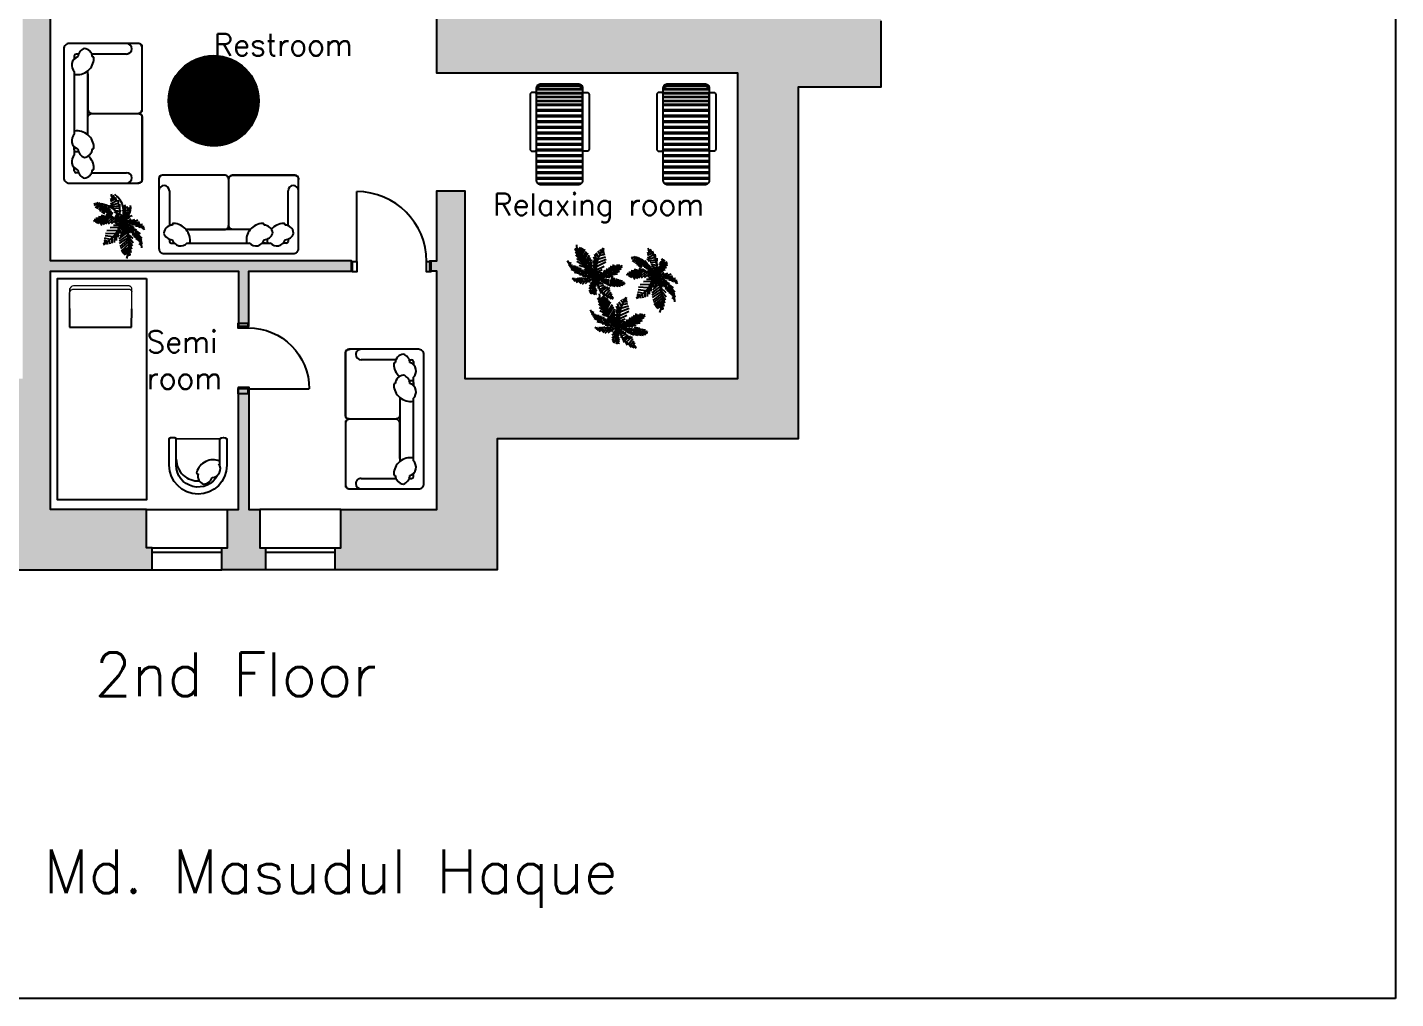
# Model space of a CAD drawing. Header units: inches. Extents: x 50528 to 135443, y 2123 to 51482.
# Drawn here: x 119759 to 135443, y 2123 to 13254 of the extents above; entities that cross this region are included whole.
import ezdxf

# ---------------------------------------------------------------- set-up
doc = ezdxf.new("R2010")
doc.units = ezdxf.units.IN
doc.header["$MEASUREMENT"] = 0
for name, color, linetype in [('furniture', 36, 'Continuous'), ('hatches', 8, 'Continuous'), ('Name', 70, 'Continuous'), ('wall', 140, 'Continuous')]:
    doc.layers.add(name, color=color, linetype=linetype)
doc.layers.add('Text', color=7, linetype='Continuous', lineweight=13)
doc.styles.get("Standard").update_dxf_attribs({"font": 'simplex8.shx', "height": 250})

# ---------------------------------------------------------------- blocks, each defined once
blk = doc.blocks.new('door2')
at = {"color": 0}
for points in [[(0, -50), (-120, -50), (-120, 0), (0, 0), (0, -50)], [(0, -50), (700, -50)], [(0, -800), (-120, -800), (-120, -750), (0, -750), (0, -800)]]:
    blk.add_lwpolyline(points, dxfattribs=at)
blk.add_arc((0, -50), 700, 270, 0, dxfattribs=at)
blk = doc.blocks.new('door4')
at = {"color": 0}
for points in [[(-900, 0), (-900, 120), (-850, 120), (-850, 0), (-900, 0)], [(-50, 0), (-50, 120), (0, 120), (0, 0), (-50, 0)], [(-50, 0), (-50, -800)]]:
    blk.add_lwpolyline(points, dxfattribs=at)
blk.add_arc((-50, 0), 800, 180, 270, dxfattribs=at)
blk = doc.blocks.new('sofa3')
at = {"layer": 'furniture', "color": 11, "true_color": 0xf27172}
for p, q in [((-730, 660), (-730, 623)), ((-682, 680), (-710, 680)), ((-130, 680), (-530, 680)), ((-730, 479), (-730, -239)), ((-730, -420), (-730, -383)), ((-730, -383), (-730, -479)), ((-730, -660), (-730, -623)), ((-682, -680), (-710, -680)), ((-530, -680), (-130, -680))]:
    blk.add_line(p, q, dxfattribs=at)
at = {"layer": 'furniture', "color": 11, "ltscale": 0.03, "true_color": 0xf27172}
blk.add_lwpolyline([(10, 0, 0.414214), (50, 40), (50, 760, 0.414214), (10, 800), (-790, 800, 0.414214), (-850, 740), (-850, -740, 0.414214), (-790, -800), (10, -800, 0.414214), (50, -760), (50, -40, 0.414214), (10, 0)], format="xyb", dxfattribs=at)
at = {"layer": 'furniture', "color": 11, "true_color": 0xf27172}
for points in [[(-575, 453), (-575, 50, 0.414214), (-525, 0), (0, 0, 0.414214), (50, 50), (50, 750, 0.414214), (0, 800)], [(-575, -247), (-575, -50, -0.414214), (-525, 0), (0, 0, -0.414214), (50, -50), (50, -750, -0.414214), (0, -800)]]:
    blk.add_lwpolyline(points, format="xyb", dxfattribs=at)
blk.add_lwpolyline([(-575, -247), (-575, 487)], dxfattribs=at)
for centre, radius, start, end in [((-130, 740), 60, 0, 90), ((-661, 551), 100, 107.0949, 228.2428), ((-710, 660), 20, 90, 180), ((-698, 636), 194, 261.117, 358.3884), ((-578, 638), 113, 109.1026, 175.4561), ((-626, 642), 103, 0.743, 83.5721), ((-516, 634), 12, 344.7265, 127.845), ((-130, 740), 60, 270, 0), ((-661, -311), 100, 131.7572, 252.9051), ((-698, -396), 194, 1.6116, 98.883), ((-698, -636), 194, 84.881, 98.883), ((-578, -398), 113, 184.5439, 250.8974), ((-626, -402), 103, 276.4279, 359.257), ((-516, -394), 12, 232.155, 15.2735), ((-661, -551), 100, 131.7572, 252.9051), ((-698, -636), 194, 1.6116, 49.376), ((-710, -660), 20, 180, 270), ((-710, -660), 20, 180, 270), ((-578, -638), 113, 184.5439, 250.8974), ((-626, -642), 103, 276.4279, 359.257), ((-516, -634), 12, 232.155, 15.2735), ((-130, -740), 60, 0, 90), ((-130, -740), 60, 270, 0)]:
    blk.add_arc(centre, radius, start, end, dxfattribs=at)

msp = doc.modelspace()

# ---------------------------------------------------------------- hatches: boundary and pattern name
at = {"layer": 'furniture'}
h = msp.add_hatch(dxfattribs=at)
h.set_pattern_fill('ANSI31', color=256)
h.set_pattern_definition([(45, (82820.44272, 3922.12877), (-0.08838834765, 0.08838834765), [])])
h.paths.add_polyline_path([(121378, 12413, 1), (122411, 12413, 1)])
at = {"layer": 'hatches'}
h = msp.add_hatch(color=8, dxfattribs=at)
h.paths.add_polyline_path([(121419, 21785), (117268, 21785), (117268, 20199), (115973, 20199), (115973, 19935), (116038, 19935), (116038, 19509), (117763, 19509), (117763, 19933), (117828, 19933), (117828, 20199), (117648, 20199), (117648, 21405), (121419, 21405), (121418, 21785)])
h.paths.add_polyline_path([(115174, 20199), (113454, 20199), (113454, 18594), (113704, 18594), (113704, 18659), (114144, 18659), (114144, 19509), (115109, 19509), (115109, 19935), (115174, 19935), (115174, 20199)])
h.paths.add_polyline_path([(113454, 17794), (113704, 17794), (113704, 17729), (114144, 17729), (114144, 16659), (116515, 16659), (116515, 16409), (112389, 16409), (112145, 16165), (111834, 16476), (111788, 16430), (111611, 16607), (112103, 17099), (113454, 17099)])
h.paths.add_polyline_path([(111392, 15412), (111080, 15723), (111126, 15769), (110950, 15946), (110504, 15500), (110504, 13238), (110950, 12792), (111126, 12969), (111080, 13015), (111392, 13326), (111194, 13524), (111194, 15214), (111392, 15412)])
h.paths.add_polyline_path([(112191, 12527), (111879, 12216), (111834, 12262), (111657, 12085), (112103, 11639), (113454, 11639), (113454, 10944), (113704, 10944), (113704, 11009), (114144, 11009), (114144, 12329), (112389, 12329), (112191, 12527)])
h.paths.add_polyline_path([(113454, 10144), (113704, 10144), (113704, 10079), (114144, 10079), (114144, 9229), (115094, 9229), (115094, 8794), (115159, 8794), (115159, 8539), (113454, 8539)])
h.paths.add_polyline_path([(117924, 9229), (117924, 8794), (117989, 8794), (117989, 8539), (117424, 8539), (117424, 8309), (116524, 8309), (116524, 8539), (115958, 8539), (115958, 8794), (116023, 8794), (116023, 9229)])
h.paths.add_polyline_path([(118854, 9229), (118854, 8794), (118789, 8794), (118789, 8539), (119334, 8539), (119334, 7039), (121188, 7039), (121188, 7289), (121123, 7289), (121123, 7729), (120024, 7729), (120024, 10459), (122178, 10459), (122178, 9829), (122298, 9829), (122298, 10459), (123473, 10459), (123473, 10579), (120024, 10579), (120024, 13939), (123473, 13939), (123473, 14059), (120024, 14059), (120024, 14289), (119704, 14289), (119704, 9229), (118854, 9225)])
h.paths.add_polyline_path([(123289, 7039), (123289, 7289), (123354, 7289), (123354, 7729), (124454, 7729), (124454, 10459), (124373, 10459), (124373, 10579), (124454, 10579), (124454, 11379), (124774, 11379), (124774, 9229), (127904, 9229), (127904, 12729), (124774, 12729), (124454, 12729), (124454, 13939), (124373, 13939), (124373, 14059), (124454, 14059), (124454, 14159), (124774, 14159), (124774, 13369), (126624, 13369), (126624, 14189), (127124, 14189), (127124, 13369), (128974, 13369), (128974, 15979), (127124, 15979), (127124, 15089), (126624, 15089), (126624, 15979), (124774, 15979), (124774, 15059), (124454, 15059), (124454, 16219), (123154, 16219), (123154, 18129), (123469, 18129), (123469, 16619), (129604, 16619), (129604, 21145), (123469, 21145), (123469, 19029), (123154, 19029), (123154, 19509), (120364, 19509), (120364, 16239), (120024, 16239), (120024, 15189), (119704, 15189), (119704, 16409), (117415, 16409), (117415, 16659), (119704, 16659), (119704, 19509), (118893, 19509), (118893, 19933), (118828, 19933), (118828, 20199), (122828, 20199), (122828, 21785), (130244, 21785), (130244, 15979), (130249, 15979), (130249, 15684), (129544, 15684), (129544, 13624), (129543, 13624), (129543, 13329), (129544, 13329), (129544, 12569), (128594, 12569), (128594, 8539), (125144, 8539), (125144, 7039)])
h.paths.add_polyline_path([(121988, 7039), (121988, 7289), (122053, 7289), (122053, 7729), (122178, 7729), (122178, 9129), (122298, 9129), (122298, 7729), (122423, 7729), (122423, 7289), (122488, 7289), (122488, 7039), (121988, 7039)], flags=17)

# ---------------------------------------------------------------- linework, layer by layer
for p, q in [((135443, 51482), (135443, 2123)), ((135443, 2123), (100683, 2123))]:
    msp.add_line(p, q)
at = {"layer": 'furniture', "color": 11, "true_color": 0xf27172}
for p, q in [((120297, 12929, 0), (120297, 12892, 0)), ((120345, 12949, 0), (120317, 12949, 0)), ((120897, 12949, 0), (120497, 12949, 0)), ((120297, 12748, 0), (120297, 12030, 0)), ((120297, 11849, 0), (120297, 11886, 0)), ((120297, 11886, 0), (120297, 11790, 0)), ((120297, 11609, 0), (120297, 11646, 0)), ((120345, 11589, 0), (120317, 11589, 0)), ((120497, 11589, 0), (120897, 11589, 0)), ((121387, 11381, 0), (121387, 10980, 0)), ((122747, 10980, 0), (122747, 11381, 0)), ((121387, 10829, 0), (121387, 10801, 0)), ((122747, 10829, 0), (122747, 10801, 0)), ((121407, 10781, 0), (121444, 10781, 0)), ((121588, 10781, 0), (122306, 10781, 0)), ((122487, 10781, 0), (122450, 10781, 0)), ((122450, 10781, 0), (122546, 10781, 0)), ((122727, 10781, 0), (122690, 10781, 0)), ((121966, 8235, 0), (121966, 8540, 0))]:
    msp.add_line(p, q, dxfattribs=at)
at = {"layer": 'furniture', "color": 3, "ltscale": 100}
for p, q in [((121841, 12732), (121798, 12706)), ((121814, 12757), (121800, 12753)), ((121857, 12713), (121801, 12685)), ((121824, 12747), (121804, 12734)), ((121819, 12754), (121814, 12770)), ((121849, 12725), (121832, 12759)), ((121875, 12684), (121858, 12737)), ((121625, 12660), (121612, 12650)), ((121637, 12658), (121615, 12637)), ((121627, 12662), (121624, 12666)), ((121662, 12654), (121629, 12612)), ((121650, 12660), (121637, 12666)), ((121678, 12654), (121645, 12671)), ((121685, 12648), (121646, 12602)), ((121700, 12645), (121667, 12587)), ((121695, 12648), (121673, 12670)), ((121715, 12640), (121680, 12570)), ((121721, 12639), (121698, 12661)), ((121730, 12637), (121701, 12556)), ((121747, 12624), (121720, 12543)), ((121760, 12620), (121731, 12644)), ((121765, 12613), (121748, 12554)), ((121787, 12597), (121769, 12540)), ((121801, 12587), (121770, 12622)), ((121804, 12582), (121787, 12524)), ((121886, 12663), (121792, 12634)), ((121872, 12693), (121801, 12655)), ((121824, 12565), (121804, 12520)), ((121897, 12634), (121810, 12620)), ((121902, 12609), (121829, 12603)), ((121907, 12572), (121842, 12583)), ((121905, 12537), (121846, 12564)), ((121882, 12548), (121860, 12510)), ((121896, 12644), (121890, 12700)), ((121903, 12548), (121918, 12592)), ((121908, 12587), (121909, 12657)), ((121973, 12546), (121945, 12610)), ((121966, 12554), (121945, 12493)), ((121957, 12521), (121946, 12588)), ((121981, 12568), (121957, 12626)), ((121963, 12531), (122018, 12552)), ((121985, 12608), (121964, 12645)), ((121981, 12564), (121977, 12490)), ((121980, 12557), (122030, 12577)), ((121985, 12582), (122030, 12598)), ((122001, 12626), (121987, 12617)), ((121987, 12596), (122025, 12614)), ((121635, 12476), (121613, 12477)), ((121629, 12470), (121622, 12455)), ((121696, 12492), (121632, 12489)), ((121657, 12481), (121635, 12439)), ((121682, 12489), (121651, 12431)), ((121738, 12500), (121662, 12511)), ((121704, 12493), (121670, 12435)), ((121734, 12497), (121682, 12425)), ((121765, 12500), (121691, 12412)), ((121777, 12502), (121696, 12526)), ((121787, 12496), (121720, 12418)), ((121817, 12491), (121745, 12425)), ((121825, 12492), (121753, 12535)), ((121842, 12486), (121775, 12426)), ((121873, 12477), (121791, 12532)), ((121870, 12478), (121809, 12433)), ((121908, 12411), (121836, 12412)), ((121891, 12471), (121847, 12439)), ((121900, 12466), (121853, 12513)), ((121913, 12428), (121861, 12432)), ((121892, 12533), (121875, 12499)), ((121904, 12460), (121878, 12449)), ((121897, 12516), (121887, 12490)), ((121918, 12442), (121891, 12441)), ((121907, 12496), (121898, 12477)), ((121946, 12513), (121906, 12541)), ((121907, 12404), (121908, 12317)), ((121938, 12487), (121914, 12516)), ((121915, 12425), (121925, 12367)), ((121918, 12442), (121936, 12397)), ((121934, 12473), (121924, 12484)), ((121959, 12395), (121926, 12349)), ((121949, 12410), (121936, 12380)), ((121964, 12518), (121949, 12466)), ((121957, 12403), (121981, 12384)), ((121958, 12474), (121998, 12479)), ((121960, 12441), (121972, 12401)), ((121968, 12459), (121996, 12436)), ((121970, 12438), (122013, 12426)), ((121975, 12434), (121992, 12357)), ((121983, 12490), (122028, 12504)), ((121993, 12462), (122038, 12485)), ((121997, 12510), (122050, 12525)), ((121998, 12425), (122013, 12342)), ((122004, 12461), (122035, 12423)), ((122014, 12416), (122073, 12388)), ((122023, 12462), (122082, 12481)), ((122027, 12405), (122024, 12333)), ((122034, 12457), (122055, 12413)), ((122058, 12455), (122076, 12409)), ((122067, 12453), (122117, 12474)), ((122087, 12444), (122095, 12398)), ((122093, 12442), (122135, 12454)), ((122115, 12426), (122107, 12391)), ((122114, 12432), (122139, 12439)), ((122130, 12419), (122120, 12393)), ((122122, 12424), (122168, 12424)), ((122144, 12406), (122126, 12384)), ((122159, 12401), (122140, 12382)), ((122146, 12408), (122184, 12400)), ((121771, 12224), (121730, 12242)), ((121798, 12250), (121734, 12264)), ((121830, 12282), (121740, 12294)), ((121857, 12316), (121745, 12320)), ((121882, 12354), (121762, 12349)), ((121785, 12237), (121793, 12200)), ((121896, 12387), (121799, 12384)), ((121816, 12266), (121818, 12207)), ((121847, 12301), (121842, 12217)), ((121867, 12331), (121865, 12240)), ((121891, 12370), (121886, 12275)), ((121990, 12330), (121897, 12259)), ((121996, 12300), (121899, 12230)), ((122006, 12276), (121900, 12203)), ((121983, 12355), (121906, 12288)), ((122009, 12255), (121908, 12170)), ((121969, 12376), (121917, 12317)), ((121976, 12366), (122017, 12324)), ((122001, 12314), (122058, 12260)), ((122006, 12285), (122063, 12210)), ((122012, 12237), (122051, 12177)), ((122051, 12385), (122040, 12317)), ((122071, 12367), (122054, 12292)), ((122061, 12378), (122099, 12362)), ((122092, 12343), (122070, 12279)), ((122110, 12320), (122079, 12266)), ((122087, 12354), (122141, 12314)), ((122121, 12302), (122096, 12249)), ((122131, 12287), (122109, 12240)), ((122116, 12314), (122160, 12267)), ((122136, 12271), (122120, 12232)), ((122149, 12238), (122129, 12214)), ((122137, 12269), (122157, 12248)), ((122146, 12247), (122160, 12226)), ((122166, 12389), (122157, 12378)), ((122168, 12386), (122192, 12384)), ((122174, 12381), (122173, 12365)), ((122180, 12372), (122190, 12374)), ((121728, 12198), (121721, 12209)), ((121746, 12212), (121730, 12225)), ((121738, 12204), (121741, 12191)), ((121762, 12218), (121769, 12195)), ((122013, 12227), (121917, 12148)), ((122017, 12200), (121922, 12119)), ((122015, 12166), (121930, 12107)), ((122017, 12146), (121940, 12092)), ((122011, 12117), (121947, 12084)), ((122008, 12100), (121958, 12076)), ((122009, 12099), (122015, 12064)), ((122016, 12131), (122025, 12070)), ((122017, 12204), (122044, 12138)), ((122017, 12180), (122033, 12103)), ((122155, 12216), (122132, 12189)), ((122159, 12193), (122141, 12178)), ((122156, 12219), (122162, 12206)), ((120752, 11305), (120708, 11279)), ((120724, 11330), (120711, 11325)), ((120734, 11319), (120715, 11307)), ((120729, 11327), (120724, 11343)), ((120759, 11297), (120743, 11331)), ((120786, 11256), (120768, 11309)), ((120535, 11233), (120523, 11223)), ((120548, 11230), (120526, 11210)), ((120537, 11234), (120534, 11239)), ((120572, 11227), (120539, 11184)), ((120560, 11232), (120548, 11239)), ((120589, 11227), (120555, 11244)), ((120595, 11221), (120557, 11174)), ((120611, 11218), (120577, 11160)), ((120606, 11221), (120584, 11243)), ((120625, 11212), (120591, 11143)), ((120631, 11212), (120609, 11234)), ((120641, 11209), (120611, 11128)), ((120657, 11197), (120631, 11115)), ((120671, 11193), (120642, 11216)), ((120676, 11185), (120659, 11127)), ((120697, 11169), (120679, 11112)), ((120712, 11159), (120681, 11195)), ((120715, 11155), (120698, 11097)), ((120797, 11236), (120703, 11207)), ((120767, 11285), (120711, 11257)), ((120783, 11265), (120711, 11227)), ((120734, 11137), (120714, 11092)), ((120807, 11206), (120720, 11193)), ((120812, 11182), (120740, 11175)), ((120817, 11144), (120753, 11156)), ((120816, 11109), (120757, 11137)), ((120806, 11216), (120800, 11272)), ((120814, 11121), (120829, 11165)), ((120818, 11160), (120820, 11229)), ((120883, 11119), (120856, 11182)), ((120867, 11093), (120856, 11161)), ((120891, 11141), (120868, 11198)), ((120896, 11180), (120874, 11218)), ((120892, 11136), (120888, 11063)), ((120890, 11130), (120940, 11149)), ((120896, 11155), (120940, 11171)), ((120911, 11199), (120898, 11190)), ((120898, 11169), (120935, 11187)), ((120546, 11049), (120524, 11049)), ((120539, 11042), (120532, 11027)), ((120607, 11065), (120543, 11062)), ((120567, 11054), (120545, 11012)), ((120592, 11062), (120562, 11003)), ((120648, 11072), (120573, 11083)), ((120615, 11065), (120581, 11007)), ((120645, 11070), (120593, 10998)), ((120675, 11073), (120601, 10984)), ((120688, 11075), (120607, 11099)), ((120698, 11068), (120630, 10990)), ((120728, 11064), (120656, 10998)), ((120736, 11065), (120664, 11108)), ((120753, 11059), (120686, 10998)), ((120784, 11049), (120701, 11105)), ((120780, 11051), (120719, 11005)), ((120818, 10984), (120747, 10984)), ((120801, 11043), (120758, 11012)), ((120810, 11038), (120764, 11085)), ((120792, 11121), (120770, 11083)), ((120824, 11000), (120772, 11005)), ((120802, 11106), (120786, 11072)), ((120814, 11032), (120788, 11022)), ((120808, 11088), (120798, 11062)), ((120829, 11014), (120802, 11014)), ((120818, 11069), (120808, 11050)), ((120856, 11086), (120817, 11113)), ((120849, 11059), (120824, 11088)), ((120826, 10997), (120836, 10940)), ((120829, 11014), (120846, 10970)), ((120844, 11045), (120834, 11056)), ((120860, 10983), (120847, 10953)), ((120877, 11126), (120856, 11066)), ((120875, 11091), (120860, 11038)), ((120868, 11046), (120909, 11051)), ((120870, 11013), (120882, 10974)), ((120874, 11104), (120929, 11125)), ((120878, 11031), (120906, 11009)), ((120880, 11011), (120924, 10999)), ((120886, 11006), (120903, 10930)), ((120893, 11062), (120939, 11077)), ((120903, 11035), (120949, 11058)), ((120908, 11082), (120961, 11098)), ((120908, 10997), (120923, 10915)), ((120915, 11034), (120945, 10995)), ((120925, 10989), (120984, 10961)), ((120933, 11035), (120992, 11054)), ((120945, 11030), (120965, 10985)), ((120968, 11028), (120987, 10982)), ((120978, 11025), (121027, 11047)), ((120997, 11016), (121005, 10970)), ((121004, 11014), (121046, 11026)), ((121025, 10998), (121018, 10964)), ((121024, 11004), (121050, 11012)), ((121041, 10991), (121030, 10965)), ((121032, 10996), (121079, 10997)), ((121055, 10979), (121036, 10956)), ((121056, 10980), (121094, 10973)), ((120709, 10823), (120645, 10837)), ((120741, 10854), (120650, 10866)), ((120768, 10889), (120655, 10893)), ((120792, 10926), (120672, 10921)), ((120807, 10959), (120710, 10956)), ((120726, 10838), (120728, 10780)), ((120758, 10874), (120753, 10789)), ((120777, 10904), (120776, 10813)), ((120801, 10943), (120797, 10848)), ((120901, 10903), (120808, 10831)), ((120907, 10872), (120810, 10803)), ((120917, 10849), (120811, 10776)), ((120893, 10928), (120816, 10860)), ((120817, 10977), (120819, 10890)), ((120920, 10827), (120819, 10742)), ((120879, 10949), (120828, 10889)), ((120870, 10968), (120837, 10921)), ((120868, 10975), (120891, 10956)), ((120886, 10938), (120927, 10896)), ((120912, 10886), (120968, 10833)), ((120917, 10857), (120973, 10783)), ((120937, 10978), (120935, 10905)), ((120962, 10957), (120950, 10890)), ((120981, 10940), (120964, 10865)), ((120971, 10951), (121009, 10934)), ((121003, 10915), (120981, 10852)), ((121020, 10892), (120990, 10838)), ((120998, 10927), (121051, 10887)), ((121032, 10874), (121006, 10821)), ((121042, 10859), (121020, 10813)), ((121027, 10886), (121071, 10840)), ((121047, 10843), (121030, 10805)), ((121048, 10842), (121067, 10820)), ((121069, 10973), (121051, 10955)), ((121077, 10961), (121067, 10951)), ((121079, 10958), (121102, 10956)), ((121085, 10953), (121084, 10938)), ((121091, 10944), (121100, 10946)), ((120638, 10771), (120632, 10781)), ((120682, 10797), (120640, 10815)), ((120657, 10785), (120640, 10798)), ((120648, 10777), (120651, 10764)), ((120672, 10791), (120679, 10767)), ((120695, 10810), (120703, 10772)), ((120924, 10800), (120828, 10720)), ((120928, 10773), (120833, 10691)), ((120925, 10739), (120840, 10679)), ((120927, 10719), (120850, 10664)), ((120922, 10689), (120858, 10657)), ((120919, 10673), (120869, 10649)), ((120920, 10671), (120926, 10636)), ((120923, 10810), (120962, 10750)), ((120926, 10703), (120935, 10643)), ((120927, 10753), (120944, 10676)), ((120928, 10777), (120954, 10711)), ((121059, 10811), (121039, 10787)), ((121065, 10789), (121042, 10761)), ((121069, 10766), (121052, 10750)), ((121056, 10820), (121070, 10799)), ((121066, 10792), (121072, 10779))]:
    msp.add_line(p, q, dxfattribs=at)
at = {"layer": 'furniture', "color": 242, "ltscale": 100, "true_color": 0xcd2027}
for p, q in [((126069, 10662), (126036, 10713)), ((126062, 10694), (126042, 10723)), ((126089, 10616), (126042, 10679)), ((126063, 10693), (126100, 10735)), ((126068, 10676), (126113, 10732)), ((126075, 10647), (126123, 10728)), ((126085, 10630), (126138, 10718)), ((126096, 10598), (126150, 10711)), ((126111, 10574), (126166, 10686)), ((126126, 10551), (126183, 10670)), ((126307, 10620), (126281, 10672)), ((126323, 10658), (126301, 10689)), ((126337, 10685), (126321, 10704)), ((126330, 10676), (126376, 10676)), ((126353, 10708), (126345, 10718)), ((126349, 10697), (126369, 10692)), ((126360, 10717), (126370, 10710)), ((125964, 10546), (125974, 10567)), ((125977, 10524), (125967, 10534)), ((125977, 10527), (125987, 10562)), ((125998, 10502), (125977, 10516)), ((125991, 10509), (126000, 10539)), ((126016, 10485), (126015, 10526)), ((126027, 10472), (126029, 10524)), ((126042, 10462), (126044, 10522)), ((126098, 10594), (126046, 10643)), ((126116, 10566), (126056, 10605)), ((126141, 10525), (126059, 10570)), ((126060, 10451), (126066, 10513)), ((126157, 10501), (126084, 10526)), ((126137, 10533), (126204, 10643)), ((126156, 10515), (126216, 10618)), ((126173, 10490), (126230, 10593)), ((126191, 10470), (126234, 10563)), ((126212, 10457), (126235, 10532)), ((126280, 10456), (126243, 10535)), ((126281, 10494), (126246, 10582)), ((126287, 10539), (126251, 10623)), ((126292, 10574), (126263, 10654)), ((126282, 10512), (126390, 10566)), ((126283, 10477), (126370, 10519)), ((126290, 10557), (126394, 10599)), ((126300, 10599), (126387, 10625)), ((126316, 10641), (126381, 10654)), ((126426, 10422), (126456, 10520)), ((126449, 10426), (126480, 10537)), ((126476, 10442), (126494, 10529)), ((126501, 10458), (126508, 10525)), ((126520, 10470), (126524, 10536)), ((126540, 10488), (126543, 10535)), ((126557, 10501), (126578, 10510)), ((126561, 10510), (126561, 10526)), ((126015, 10486), (125988, 10498)), ((126052, 10454), (125993, 10478)), ((126017, 10374), (126009, 10369)), ((126034, 10367), (126012, 10359)), ((126026, 10369), (126021, 10383)), ((126063, 10356), (126025, 10347)), ((126095, 10428), (126030, 10443)), ((126037, 10365), (126041, 10378)), ((126049, 10357), (126058, 10381)), ((126064, 10358), (126072, 10386)), ((126086, 10437), (126080, 10504)), ((126082, 10352), (126081, 10380)), ((126129, 10417), (126088, 10417)), ((126099, 10352), (126092, 10387)), ((126115, 10423), (126100, 10499)), ((126132, 10347), (126106, 10386)), ((126187, 10402), (126121, 10403)), ((126140, 10415), (126123, 10481)), ((126163, 10348), (126127, 10383)), ((126171, 10407), (126144, 10473)), ((126201, 10463), (126147, 10485)), ((126185, 10356), (126148, 10388)), ((126198, 10356), (126152, 10315)), ((126205, 10401), (126158, 10470)), ((126214, 10365), (126171, 10387)), ((126229, 10401), (126183, 10465)), ((126237, 10399), (126192, 10393)), ((126225, 10368), (126193, 10329)), ((126233, 10437), (126204, 10445)), ((126247, 10382), (126212, 10391)), ((126246, 10401), (126220, 10432)), ((126262, 10372), (126227, 10351)), ((126229, 10443), (126239, 10499)), ((126244, 10433), (126244, 10466)), ((126281, 10434), (126248, 10483)), ((126285, 10418), (126251, 10451)), ((126274, 10329), (126267, 10383)), ((126287, 10296), (126281, 10359)), ((126282, 10449), (126348, 10478)), ((126284, 10432), (126333, 10449)), ((126284, 10383), (126297, 10377)), ((126285, 10418), (126309, 10429)), ((126285, 10368), (126319, 10351)), ((126306, 10407), (126325, 10427)), ((126312, 10403), (126373, 10379)), ((126317, 10372), (126318, 10393)), ((126322, 10402), (126349, 10448)), ((126334, 10358), (126333, 10386)), ((126340, 10404), (126438, 10387)), ((126344, 10404), (126381, 10470)), ((126347, 10345), (126347, 10382)), ((126362, 10335), (126366, 10378)), ((126372, 10407), (126409, 10490)), ((126378, 10324), (126378, 10373)), ((126391, 10409), (126474, 10399)), ((126403, 10316), (126395, 10376)), ((126397, 10413), (126436, 10503)), ((126425, 10310), (126418, 10369)), ((126438, 10420), (126522, 10431)), ((126451, 10304), (126443, 10364)), ((126472, 10301), (126464, 10386)), ((126473, 10438), (126547, 10459)), ((126493, 10296), (126487, 10382)), ((126508, 10462), (126565, 10490)), ((126508, 10300), (126511, 10378)), ((126524, 10301), (126531, 10368)), ((126539, 10305), (126555, 10363)), ((126563, 10308), (126575, 10361)), ((126092, 10351), (126049, 10332)), ((126102, 10347), (126082, 10330)), ((126125, 10346), (126092, 10318)), ((126153, 10347), (126117, 10307)), ((126237, 10298), (126195, 10256)), ((126233, 10268), (126195, 10229)), ((126240, 10323), (126198, 10287)), ((126238, 10243), (126203, 10210)), ((126245, 10347), (126210, 10315)), ((126242, 10229), (126215, 10197)), ((126234, 10280), (126285, 10234)), ((126236, 10257), (126281, 10214)), ((126239, 10310), (126276, 10253)), ((126242, 10196), (126250, 10210)), ((126248, 10219), (126283, 10194)), ((126277, 10280), (126251, 10349)), ((126289, 10341), (126336, 10332)), ((126292, 10317), (126358, 10315)), ((126299, 10307), (126303, 10261)), ((126305, 10284), (126369, 10300)), ((126310, 10269), (126337, 10205)), ((126325, 10252), (126388, 10287)), ((126339, 10231), (126413, 10279)), ((126344, 10223), (126373, 10174)), ((126361, 10209), (126435, 10273)), ((126386, 10187), (126436, 10251)), ((126407, 10313), (126450, 10294)), ((126408, 10176), (126448, 10224)), ((126430, 10164), (126459, 10205)), ((126458, 10299), (126495, 10289)), ((126502, 10298), (126532, 10287)), ((126529, 10300), (126559, 10289)), ((126548, 10302), (126585, 10300)), ((126575, 10308), (126590, 10307)), ((126586, 10315), (126598, 10343)), ((126597, 10316), (126602, 10313)), ((126599, 10318), (126606, 10332)), ((126379, 10194), (126417, 10153)), ((126420, 10168), (126449, 10144)), ((126452, 10158), (126465, 10177)), ((126460, 10153), (126471, 10141)), ((126465, 10152), (126476, 10162))]:
    msp.add_line(p, q, dxfattribs=at)
at = {"layer": 'furniture', "color": 85, "ltscale": 100, "true_color": 0x58ba48}
for p, q in [((126909, 10687), (126865, 10661)), ((126881, 10712), (126868, 10708)), ((126924, 10667), (126868, 10639)), ((126891, 10701), (126872, 10689)), ((126917, 10679), (126900, 10713)), ((126943, 10639), (126925, 10691)), ((126692, 10615), (126680, 10605)), ((126705, 10612), (126683, 10592)), ((126694, 10616), (126691, 10621)), ((126729, 10609), (126696, 10566)), ((126717, 10614), (126705, 10621)), ((126746, 10609), (126713, 10626)), ((126752, 10603), (126714, 10556)), ((126768, 10600), (126734, 10542)), ((126763, 10603), (126741, 10625)), ((126782, 10594), (126748, 10525)), ((126788, 10594), (126766, 10616)), ((126798, 10591), (126768, 10510)), ((126814, 10579), (126788, 10497)), ((126828, 10575), (126799, 10599)), ((126833, 10567), (126816, 10509)), ((126854, 10551), (126836, 10494)), ((126869, 10541), (126838, 10577)), ((126872, 10537), (126855, 10479)), ((126954, 10618), (126860, 10589)), ((126940, 10647), (126868, 10609)), ((126891, 10519), (126871, 10474)), ((126964, 10588), (126877, 10575)), ((126969, 10564), (126897, 10557)), ((126974, 10526), (126910, 10538)), ((126973, 10491), (126914, 10519)), ((126963, 10598), (126957, 10654)), ((126986, 10508), (126965, 10448)), ((126971, 10503), (126986, 10547)), ((126975, 10542), (126977, 10611)), ((127002, 10518), (126997, 10445)), ((127040, 10501), (127013, 10564)), ((127024, 10475), (127013, 10543)), ((127048, 10523), (127025, 10580)), ((127053, 10562), (127031, 10600)), ((127047, 10512), (127097, 10531)), ((127053, 10537), (127097, 10553)), ((127068, 10581), (127055, 10572)), ((127055, 10551), (127092, 10569)), ((126656, 10431), (126633, 10431)), ((126649, 10424), (126642, 10409)), ((126716, 10447), (126653, 10444)), ((126677, 10436), (126655, 10394)), ((126702, 10444), (126671, 10385)), ((126758, 10454), (126682, 10465)), ((126724, 10447), (126691, 10389)), ((126754, 10452), (126702, 10380)), ((126785, 10455), (126711, 10366)), ((126798, 10457), (126716, 10481)), ((126807, 10450), (126740, 10372)), ((126837, 10446), (126765, 10380)), ((126845, 10447), (126773, 10490)), ((126863, 10441), (126795, 10380)), ((126894, 10431), (126811, 10487)), ((126890, 10433), (126829, 10387)), ((126928, 10366), (126856, 10366)), ((126911, 10425), (126868, 10394)), ((126920, 10420), (126873, 10467)), ((126902, 10503), (126880, 10465)), ((126934, 10382), (126881, 10387)), ((126912, 10488), (126896, 10454)), ((126924, 10414), (126898, 10404)), ((126918, 10470), (126907, 10444)), ((126938, 10396), (126911, 10396)), ((126927, 10451), (126918, 10432)), ((126966, 10468), (126926, 10495)), ((126927, 10359), (126928, 10272)), ((126959, 10441), (126934, 10470)), ((126936, 10379), (126946, 10322)), ((126938, 10396), (126956, 10352)), ((126954, 10427), (126944, 10438)), ((126970, 10365), (126956, 10335)), ((126984, 10473), (126969, 10420)), ((126977, 10357), (127001, 10338)), ((126978, 10428), (127019, 10433)), ((126980, 10395), (126992, 10356)), ((126988, 10413), (127016, 10391)), ((126990, 10393), (127033, 10381)), ((126996, 10388), (127012, 10312)), ((127003, 10444), (127048, 10459)), ((127013, 10417), (127058, 10440)), ((127017, 10464), (127071, 10480)), ((127018, 10379), (127033, 10297)), ((127024, 10416), (127055, 10377)), ((127031, 10486), (127086, 10507)), ((127034, 10371), (127094, 10343)), ((127043, 10417), (127102, 10436)), ((127047, 10360), (127045, 10287)), ((127055, 10412), (127075, 10367)), ((127078, 10410), (127096, 10364)), ((127087, 10407), (127137, 10429)), ((127107, 10398), (127115, 10352)), ((127114, 10396), (127155, 10408)), ((127135, 10380), (127128, 10346)), ((127134, 10386), (127159, 10394)), ((127151, 10373), (127140, 10347)), ((127142, 10378), (127188, 10379)), ((127164, 10361), (127146, 10338)), ((127179, 10355), (127160, 10337)), ((127166, 10362), (127204, 10355)), ((126792, 10179), (126750, 10197)), ((126818, 10205), (126755, 10219)), ((126850, 10236), (126760, 10248)), ((126877, 10271), (126765, 10275)), ((126902, 10308), (126782, 10303)), ((126916, 10341), (126820, 10338)), ((126836, 10220), (126838, 10162)), ((126868, 10256), (126862, 10171)), ((126887, 10286), (126885, 10195)), ((126911, 10325), (126906, 10230)), ((127011, 10285), (126917, 10213)), ((127017, 10254), (126919, 10185)), ((127027, 10231), (126920, 10158)), ((127003, 10310), (126926, 10242)), ((127030, 10209), (126928, 10124)), ((126989, 10331), (126937, 10271)), ((126979, 10350), (126947, 10303)), ((126996, 10320), (127037, 10278)), ((127021, 10268), (127078, 10215)), ((127026, 10239), (127083, 10165)), ((127071, 10339), (127060, 10272)), ((127091, 10322), (127074, 10247)), ((127081, 10333), (127119, 10317)), ((127112, 10297), (127090, 10234)), ((127130, 10274), (127099, 10220)), ((127107, 10309), (127161, 10269)), ((127142, 10256), (127116, 10203)), ((127151, 10241), (127129, 10195)), ((127137, 10268), (127180, 10222)), ((127156, 10225), (127140, 10187)), ((127157, 10224), (127177, 10202)), ((127166, 10202), (127180, 10181)), ((127187, 10343), (127177, 10333)), ((127189, 10340), (127212, 10338)), ((127194, 10336), (127193, 10320)), ((127200, 10326), (127210, 10328)), ((126748, 10153), (126741, 10163)), ((126766, 10167), (126750, 10180)), ((126758, 10159), (126761, 10146)), ((126782, 10173), (126789, 10149)), ((126805, 10192), (126813, 10154)), ((127034, 10182), (126937, 10102)), ((127038, 10155), (126942, 10073)), ((127035, 10121), (126950, 10061)), ((127037, 10101), (126960, 10046)), ((127031, 10071), (126968, 10039)), ((127028, 10055), (126978, 10031)), ((127029, 10053), (127035, 10018)), ((127033, 10192), (127072, 10132)), ((127036, 10085), (127045, 10025)), ((127037, 10135), (127054, 10058)), ((127038, 10159), (127064, 10093)), ((127169, 10193), (127149, 10169)), ((127175, 10171), (127152, 10143)), ((127179, 10148), (127162, 10132)), ((127176, 10174), (127182, 10161))]:
    msp.add_line(p, q, dxfattribs=at)
at = {"layer": 'furniture', "color": 9, "ltscale": 100, "true_color": 0xd19cc7}
for p, q in [((126331, 10099), (126298, 10151)), ((126324, 10131), (126304, 10160)), ((126351, 10053), (126304, 10117)), ((126360, 10031), (126308, 10081)), ((126378, 10003), (126317, 10042)), ((126325, 10130), (126362, 10172)), ((126330, 10114), (126375, 10169)), ((126337, 10084), (126385, 10166)), ((126347, 10067), (126400, 10156)), ((126358, 10035), (126412, 10148)), ((126373, 10012), (126428, 10124)), ((126387, 9988), (126445, 10107)), ((126399, 9970), (126466, 10080)), ((126418, 9952), (126478, 10056)), ((126549, 9977), (126513, 10060)), ((126554, 10012), (126525, 10091)), ((126569, 10057), (126543, 10109)), ((126562, 10037), (126649, 10062)), ((126585, 10096), (126563, 10127)), ((126578, 10078), (126643, 10091)), ((126599, 10123), (126583, 10141)), ((126592, 10113), (126638, 10114)), ((126615, 10145), (126607, 10156)), ((126610, 10134), (126631, 10129)), ((126621, 10155), (126632, 10148)), ((126226, 9983), (126236, 10005)), ((126239, 9961), (126229, 9971)), ((126239, 9964), (126249, 9999)), ((126260, 9940), (126239, 9953)), ((126277, 9923), (126250, 9935)), ((126253, 9947), (126262, 9976)), ((126314, 9891), (126255, 9916)), ((126278, 9922), (126277, 9964)), ((126289, 9910), (126290, 9961)), ((126304, 9900), (126306, 9959)), ((126403, 9962), (126321, 10007)), ((126322, 9888), (126328, 9950)), ((126348, 9874), (126342, 9941)), ((126419, 9938), (126346, 9963)), ((126377, 9861), (126362, 9936)), ((126402, 9853), (126385, 9919)), ((126433, 9844), (126406, 9911)), ((126463, 9901), (126409, 9922)), ((126467, 9838), (126420, 9907)), ((126435, 9927), (126492, 10030)), ((126491, 9839), (126445, 9902)), ((126453, 9908), (126496, 10000)), ((126495, 9874), (126466, 9882)), ((126474, 9894), (126497, 9969)), ((126491, 9880), (126501, 9936)), ((126542, 9894), (126505, 9972)), ((126506, 9871), (126506, 9903)), ((126543, 9931), (126508, 10020)), ((126542, 9871), (126510, 9920)), ((126547, 9855), (126513, 9888)), ((126544, 9950), (126652, 10003)), ((126544, 9914), (126632, 9956)), ((126544, 9887), (126610, 9915)), ((126545, 9869), (126595, 9886)), ((126552, 9994), (126656, 10036)), ((126584, 9839), (126611, 9886)), ((126606, 9841), (126643, 9908)), ((126634, 9845), (126671, 9928)), ((126659, 9850), (126698, 9940)), ((126688, 9859), (126718, 9957)), ((126711, 9864), (126742, 9975)), ((126735, 9875), (126809, 9896)), ((126738, 9879), (126756, 9966)), ((126763, 9895), (126770, 9962)), ((126770, 9899), (126827, 9928)), ((126782, 9908), (126786, 9974)), ((126802, 9925), (126805, 9972)), ((126819, 9938), (126840, 9947)), ((126823, 9947), (126823, 9964)), ((126279, 9812), (126271, 9806)), ((126296, 9804), (126274, 9796)), ((126288, 9806), (126283, 9820)), ((126325, 9793), (126287, 9785)), ((126357, 9866), (126292, 9880)), ((126299, 9802), (126303, 9816)), ((126311, 9794), (126320, 9818)), ((126354, 9788), (126311, 9769)), ((126326, 9795), (126334, 9823)), ((126344, 9789), (126343, 9817)), ((126364, 9784), (126344, 9767)), ((126391, 9855), (126349, 9854)), ((126361, 9789), (126353, 9824)), ((126387, 9783), (126354, 9755)), ((126394, 9784), (126368, 9823)), ((126415, 9784), (126379, 9744)), ((126449, 9839), (126383, 9840)), ((126425, 9786), (126389, 9820)), ((126447, 9793), (126410, 9826)), ((126460, 9793), (126414, 9752)), ((126476, 9802), (126433, 9824)), ((126499, 9837), (126454, 9830)), ((126487, 9806), (126455, 9766)), ((126499, 9735), (126457, 9694)), ((126502, 9760), (126460, 9725)), ((126507, 9784), (126472, 9753)), ((126509, 9819), (126474, 9828)), ((126508, 9839), (126482, 9870)), ((126524, 9809), (126489, 9788)), ((126501, 9748), (126538, 9690)), ((126539, 9717), (126513, 9786)), ((126536, 9766), (126528, 9820)), ((126549, 9733), (126543, 9797)), ((126546, 9820), (126559, 9814)), ((126547, 9855), (126571, 9866)), ((126547, 9805), (126581, 9789)), ((126551, 9778), (126598, 9769)), ((126554, 9754), (126620, 9753)), ((126561, 9744), (126565, 9698)), ((126567, 9721), (126631, 9737)), ((126568, 9844), (126587, 9864)), ((126574, 9840), (126635, 9817)), ((126579, 9809), (126580, 9830)), ((126587, 9689), (126650, 9725)), ((126596, 9795), (126595, 9824)), ((126602, 9841), (126700, 9824)), ((126608, 9782), (126609, 9820)), ((126624, 9772), (126628, 9816)), ((126640, 9761), (126640, 9811)), ((126653, 9846), (126736, 9836)), ((126665, 9753), (126657, 9814)), ((126669, 9751), (126712, 9731)), ((126687, 9748), (126680, 9807)), ((126700, 9857), (126784, 9868)), ((126713, 9742), (126705, 9802)), ((126720, 9737), (126757, 9727)), ((126734, 9739), (126726, 9824)), ((126755, 9734), (126749, 9820)), ((126764, 9735), (126794, 9725)), ((126770, 9737), (126773, 9815)), ((126785, 9738), (126792, 9805)), ((126791, 9737), (126821, 9726)), ((126801, 9742), (126817, 9800)), ((126810, 9739), (126847, 9737)), ((126825, 9746), (126837, 9798)), ((126837, 9746), (126852, 9745)), ((126848, 9752), (126860, 9780)), ((126859, 9753), (126864, 9750)), ((126861, 9755), (126868, 9770)), ((126494, 9705), (126457, 9667)), ((126499, 9680), (126465, 9647)), ((126504, 9666), (126476, 9634)), ((126496, 9718), (126547, 9671)), ((126498, 9694), (126543, 9652)), ((126572, 9707), (126599, 9642)), ((126601, 9669), (126675, 9717)), ((126606, 9660), (126635, 9611)), ((126623, 9646), (126697, 9711)), ((126641, 9632), (126679, 9591)), ((126648, 9625), (126698, 9688)), ((126670, 9613), (126710, 9661)), ((126682, 9605), (126711, 9581)), ((126692, 9601), (126721, 9643)), ((126714, 9595), (126727, 9615)), ((126722, 9590), (126733, 9578)), ((126727, 9589), (126738, 9599))]:
    msp.add_line(p, q, dxfattribs=at)
at = {"layer": 'furniture', "color": 4}
for p, q in [((120243, 10033), (120243, 9820)), ((120953, 9820), (120957, 10029)), ((120243, 9820), (120953, 9820))]:
    msp.add_line(p, q, dxfattribs=at)
at = {"layer": 'furniture', "color": 9, "lineweight": 5, "true_color": 0xd19cc7}
for p, q in [((126504, 9633), (126512, 9647)), ((126510, 9657), (126545, 9631))]:
    msp.add_line(p, q, dxfattribs=at)
at = {"layer": 'furniture', "color": 11, "ltscale": 0.03, "true_color": 0xf27172, "elevation": 0}
for points in [[(121037, 12270, 0.414214), (121077, 12310), (121077, 13029, 0.414214), (121037, 13069), (120237, 13069, 0.414214), (120177, 13009), (120177, 11529, 0.414214), (120237, 11469), (121037, 11469, 0.414214), (121077, 11509), (121077, 12229, 0.414214), (121037, 12269)], [(122066, 11521, 0.414214), (122026, 11561), (121307, 11561, 0.414214), (121267, 11521), (121267, 10721, 0.414214), (121327, 10661), (122807, 10661, 0.414214), (122867, 10721), (122867, 11521, 0.414214), (122827, 11561), (122107, 11561, 0.414214), (122067, 11521)]]:
    msp.add_lwpolyline(points, format="xyb", dxfattribs=at)
at = {"layer": 'furniture', "color": 11, "true_color": 0xf27172, "elevation": 0}
for points in [[(120452, 12722), (120452, 12319, 0.414214), (120502, 12269), (121027, 12269, 0.414214), (121077, 12319), (121077, 13019, 0.414214), (121027, 13069)], [(120452, 12022), (120452, 12219, -0.414214), (120502, 12269), (121027, 12269, -0.414214), (121077, 12219), (121077, 11519, -0.414214), (121027, 11469)], [(121614, 10936), (122017, 10936, 0.414214), (122067, 10986), (122067, 11511, 0.414214), (122017, 11561), (121317, 11561, 0.414214), (121267, 11511)], [(122314, 10936), (122117, 10936, -0.414214), (122067, 10986), (122067, 11511, -0.414214), (122117, 11561), (122817, 11561, -0.414214), (122867, 11511)], [(121938, 8120, -0.785087), (121466, 8236), (121466, 8541)]]:
    msp.add_lwpolyline(points, format="xyb", dxfattribs=at)
for points in [[(120452, 12022), (120452, 12756)], [(122314, 10936), (121580, 10936)]]:
    msp.add_lwpolyline(points, dxfattribs=at)
at = {"layer": 'furniture', "color": 4, "ltscale": 0.03, "elevation": 0}
for points in [[(126122, 12559), (126122, 11499, -0.414214), (126072, 11449), (125647, 11449, -0.414214), (125597, 11499), (125597, 12559, -0.414214), (125647, 12609), (126072, 12609, -0.414214)], [(127574, 12559), (127574, 11499, -0.414214), (127524, 11449), (127099, 11449, -0.414214), (127049, 11499), (127049, 12559, -0.414214), (127099, 12609), (127524, 12609, -0.414214)], [(125522, 12484), (125522, 11859, 0.414214), (125547, 11834), (125572, 11834, 0.414214), (125597, 11859), (125597, 12484, 0.414214), (125572, 12509), (125547, 12509, 0.414214)], [(126197, 12484), (126197, 11859, -0.414214), (126172, 11834), (126147, 11834, -0.414214), (126122, 11859), (126122, 12484, -0.414214), (126147, 12509), (126172, 12509, -0.414214)], [(126974, 12484), (126974, 11859, 0.414214), (126999, 11834), (127024, 11834, 0.414214), (127049, 11859), (127049, 12484, 0.414214), (127024, 12509), (126999, 12509, 0.414214)], [(127649, 12484), (127649, 11859, -0.414214), (127624, 11834), (127599, 11834, -0.414214), (127574, 11859), (127574, 12484, -0.414214), (127599, 12509), (127624, 12509, -0.414214)]]:
    msp.add_lwpolyline(points, format="xyb", close=True, dxfattribs=at)
at = {"layer": 'furniture', "color": 4, "elevation": 0}
for points in [[(125597, 12534, -0.414214), (125647, 12584), (126072, 12584, -0.414214), (126122, 12534)], [(127049, 12534, -0.414214), (127099, 12584), (127524, 12584, -0.414214), (127574, 12534)]]:
    msp.add_lwpolyline(points, format="xyb", dxfattribs=at)
for points in [[(126122, 12549), (125597, 12549)], [(127574, 12549), (127049, 12549)], [(126122, 12539), (125597, 12539)], [(126122, 12504), (125597, 12504)], [(126122, 12494), (125597, 12494)], [(126122, 12459), (125597, 12459)], [(126122, 12449), (125597, 12449)], [(126122, 12414), (125597, 12414)], [(126122, 12404), (125597, 12404)], [(127574, 12539), (127049, 12539)], [(127574, 12504), (127049, 12504)], [(127574, 12494), (127049, 12494)], [(127574, 12459), (127049, 12459)], [(127574, 12449), (127049, 12449)], [(127574, 12414), (127049, 12414)], [(127574, 12404), (127049, 12404)], [(126122, 12369), (125597, 12369)], [(126122, 12359), (125597, 12359)], [(126122, 12309), (125597, 12309)], [(126122, 12294), (125597, 12294)], [(126122, 12244), (125597, 12244)], [(127574, 12369), (127049, 12369)], [(127574, 12359), (127049, 12359)], [(127574, 12309), (127049, 12309)], [(127574, 12294), (127049, 12294)], [(127574, 12244), (127049, 12244)], [(126122, 12229), (125597, 12229)], [(126122, 12179), (125597, 12179)], [(126122, 12164), (125597, 12164)], [(126122, 12114), (125597, 12114)], [(126122, 12099), (125597, 12099)], [(127574, 12229), (127049, 12229)], [(127574, 12179), (127049, 12179)], [(127574, 12164), (127049, 12164)], [(127574, 12114), (127049, 12114)], [(127574, 12099), (127049, 12099)], [(126122, 12049), (125597, 12049)], [(126122, 12034), (125597, 12034)], [(126122, 11984), (125597, 11984)], [(126122, 11969), (125597, 11969)], [(127574, 12049), (127049, 12049)], [(127574, 12034), (127049, 12034)], [(127574, 11984), (127049, 11984)], [(127574, 11969), (127049, 11969)], [(126122, 11919), (125597, 11919)], [(126122, 11904), (125597, 11904)], [(126122, 11854), (125597, 11854)], [(126122, 11839), (125597, 11839)], [(126122, 11789), (125597, 11789)], [(126122, 11774), (125597, 11774)], [(127574, 11919), (127049, 11919)], [(127574, 11904), (127049, 11904)], [(127574, 11854), (127049, 11854)], [(127574, 11839), (127049, 11839)], [(127574, 11789), (127049, 11789)], [(127574, 11774), (127049, 11774)], [(126122, 11724), (125597, 11724)], [(126122, 11709), (125597, 11709)], [(126122, 11659), (125597, 11659)], [(126122, 11644), (125597, 11644)], [(127574, 11724), (127049, 11724)], [(127574, 11709), (127049, 11709)], [(127574, 11659), (127049, 11659)], [(127574, 11644), (127049, 11644)], [(126122, 11594), (125597, 11594)], [(126122, 11579), (125597, 11579)], [(126122, 11529), (125597, 11529)], [(126122, 11514), (125597, 11514)], [(126108, 11464), (125612, 11464)], [(127574, 11594), (127049, 11594)], [(127574, 11579), (127049, 11579)], [(127574, 11529), (127049, 11529)], [(127574, 11514), (127049, 11514)], [(127559, 11464), (127063, 11464)]]:
    msp.add_lwpolyline(points, dxfattribs=at)
at = {"layer": 'furniture', "color": 4}
msp.add_lwpolyline([(121126, 10378), (121126, 7840), (120105, 7840), (120105, 10378)], close=True, dxfattribs=at)
at = {"layer": 'furniture', "color": 4, "linetype": 'Continuous', "lineweight": 15, "ltscale": 0.2}
msp.add_lwpolyline([(120957, 10029), (120957, 10029), (120957, 10029), (120957, 10264), (120957, 10266), (120954, 10273), (120950, 10278), (120943, 10284), (120940, 10286), (120936, 10288), (120931, 10290), (120926, 10291), (120923, 10292), (120287, 10292), (120274, 10288), (120264, 10283), (120256, 10276), (120250, 10266), (120244, 10257), (120243, 10250), (120243, 10033), (120243, 10211), (120247, 10222), (120253, 10234), (120263, 10245), (120273, 10250), (120280, 10252), (120286, 10252), (120924, 10252), (120934, 10252), (120941, 10248), (120947, 10243), (120953, 10237), (120957, 10230), (120957, 10229)], dxfattribs=at)
at = {"layer": 'furniture', "color": 11, "ltscale": 0.03, "true_color": 0xf27172, "elevation": 0}
msp.add_lwpolyline([(121966, 8540, -0.369229), (122046, 8540), (122046, 8235, -1), (121386, 8236), (121386, 8541, -0.369229), (121466, 8541)], format="xyb", close=True, dxfattribs=at)
at = {"layer": 'furniture', "color": 11, "true_color": 0xf27172}
msp.add_circle((121894, 12413), 517, dxfattribs=at)
for centre, radius, start, end in [((120897, 13009, 0), 60, 0, 90), ((120367, 12820, 0), 100, 107.0949, 228.2428), ((120317, 12929, 0), 20, 90, 180), ((120329, 12906, 0), 194, 261.117, 358.3884), ((120450, 12907, 0), 113, 109.1026, 175.4561), ((120401, 12911, 0), 103, 0.743, 83.5721), ((120511, 12903, 0), 12, 344.7265, 127.845), ((120897, 13009, 0), 60, 270, 0), ((120367, 11958, 0), 100, 131.7572, 252.9051), ((120329, 11873, 0), 194, 1.6116, 98.883), ((120367, 11718, 0), 100, 131.7572, 252.9051), ((120329, 11633, 0), 194, 84.881, 98.883), ((120450, 11871, 0), 113, 184.5439, 250.8974), ((120401, 11867, 0), 103, 276.4279, 359.257), ((120329, 11633, 0), 194, 1.6116, 49.376), ((120511, 11875, 0), 12, 232.155, 15.2735), ((120317, 11609, 0), 20, 180, 270), ((120317, 11609, 0), 20, 180, 270), ((120450, 11631, 0), 113, 184.5439, 250.8974), ((120401, 11627, 0), 103, 276.4279, 359.257), ((120511, 11635, 0), 12, 232.155, 15.2735), ((120897, 11529, 0), 60, 0, 90), ((120897, 11529, 0), 60, 270, 0), ((121327, 11381, 0), 60, 90, 180), ((121327, 11381, 0), 60, 0, 90), ((122807, 11381, 0), 60, 90, 180), ((122807, 11381, 0), 60, 0, 90), ((121425, 10885, 0), 103, 90.743, 173.5721), ((121433, 10995, 0), 12, 74.7265, 217.845), ((121430, 10813, 0), 194, 351.117, 88.3884), ((122463, 10813, 0), 194, 91.6116, 188.883), ((122461, 10995, 0), 12, 322.155, 105.2735), ((122469, 10885, 0), 103, 6.4279, 89.257), ((122703, 10813, 0), 194, 91.6116, 139.376), ((122701, 10995, 0), 12, 322.155, 105.2735), ((122709, 10885, 0), 103, 6.4279, 89.257), ((121429, 10933, 0), 113, 199.1026, 265.4561), ((122465, 10933, 0), 113, 274.5439, 340.8974), ((122703, 10813, 0), 194, 174.881, 188.883), ((122705, 10933, 0), 113, 274.5439, 340.8974), ((121407, 10801, 0), 20, 180, 270), ((121516, 10850, 0), 100, 197.0949, 318.2428), ((122378, 10850, 0), 100, 221.7572, 342.9051), ((122618, 10850, 0), 100, 221.7572, 342.9051), ((122727, 10801, 0), 20, 270, 0), ((122727, 10801, 0), 20, 270, 0), ((121716, 8306, 0), 250, 179.9461, 273.658), ((121711, 8150, 0), 12, 150.6238, 293.7423), ((121887, 8104, 0), 194, 67.0143, 164.2857), ((121872, 8196, 0), 100, 272.9922, 34.1401), ((121716, 8235, 0), 250, 358.8536, 359.9461), ((121816, 8115, 0), 103, 166.6403, 249.4695), ((121770, 8132, 0), 113, 274.9999, 341.3534)]:
    msp.add_arc(centre, radius, start, end, dxfattribs=at)
at = {"layer": 'furniture', "color": 3, "ltscale": 100}
for centre, radius, start, end in [((121714, 12567), 240, 330.655, 55.5144), ((121666, 12398), 263, 11.367, 90.5161), ((121851, 12619), 183, 293.2689, 7.0962), ((121759, 12197), 304, 56.7431, 120.3972), ((121517, 12562), 421, 299.1782, 344.3624), ((121594, 12184), 424, 338.9717, 38.8066), ((121860, 12159), 299, 359.1766, 77.3052), ((121996, 12226), 236, 34.3871, 106.8659), ((120625, 11140), 240, 330.655, 55.5144), ((120576, 10970), 263, 11.367, 90.5161), ((120761, 11192), 183, 293.2689, 7.0962), ((120670, 10769), 304, 56.7431, 120.3972), ((120428, 11134), 421, 299.1782, 344.3624), ((120504, 10757), 424, 338.9717, 38.8066), ((120771, 10732), 299, 359.1766, 77.3052), ((120907, 10799), 236, 34.3871, 106.8659)]:
    msp.add_arc(centre, radius, start, end, dxfattribs=at)
at = {"layer": 'furniture', "color": 242, "ltscale": 100, "true_color": 0xcd2027}
for centre, radius, start, end in [((126476, 10785), 424, 183.0039, 242.8388), ((126700, 10471), 421, 143.2104, 188.3946), ((126223, 10699), 299, 203.2088, 281.3374), ((126330, 10706), 304, 260.7753, 324.4294), ((126126, 10582), 236, 238.4193, 310.8981), ((126419, 10283), 183, 137.3011, 211.1284), ((126522, 10386), 240, 174.6873, 259.5466), ((126498, 10560), 263, 215.3992, 294.5483)]:
    msp.add_arc(centre, radius, start, end, dxfattribs=at)
at = {"layer": 'furniture', "color": 85, "ltscale": 100, "true_color": 0x58ba48}
for centre, radius, start, end in [((126735, 10522), 240, 330.655, 55.5144), ((126686, 10352), 263, 11.367, 90.5161), ((126871, 10574), 183, 293.2689, 7.0962), ((126779, 10151), 304, 56.7431, 120.3972), ((126537, 10516), 421, 299.1782, 344.3624), ((126614, 10139), 424, 338.9717, 38.8066), ((126880, 10114), 299, 359.1766, 77.3052), ((127016, 10181), 236, 34.3871, 106.8659)]:
    msp.add_arc(centre, radius, start, end, dxfattribs=at)
at = {"layer": 'furniture', "color": 9, "ltscale": 100, "true_color": 0xd19cc7}
for centre, radius, start, end in [((126738, 10222), 424, 183.0039, 242.8388), ((126962, 9908), 421, 143.2104, 188.3946), ((126485, 10136), 299, 203.2088, 281.3374), ((126592, 10143), 304, 260.7753, 324.4294), ((126388, 10019), 236, 238.4193, 310.8981), ((126681, 9720), 183, 137.3011, 211.1284), ((126784, 9823), 240, 174.6873, 259.5466), ((126759, 9998), 263, 215.3992, 294.5483)]:
    msp.add_arc(centre, radius, start, end, dxfattribs=at)
at = {"layer": 'wall'}
for p, q in [((121123, 7729, 0), (122053, 7729, 0)), ((123354, 7729, 0), (122423, 7729, 0)), ((121188, 7039), (121988, 7039)), ((123289, 7039), (122488, 7039))]:
    msp.add_line(p, q, dxfattribs=at)
at = {"layer": 'wall', "elevation": 0}
msp.add_lwpolyline([(119334, 7039), (121188, 7039), (121188, 7289), (121123, 7289), (121123, 7729), (120024, 7729), (120024, 10459), (122178, 10459), (122178, 9829), (122298, 9829), (122298, 10459), (123473, 10459), (123473, 10579), (120024, 10579), (120024, 13939), (123473, 13939), (123473, 14059), (120024, 14059), (120024, 14289), (119704, 14289)], dxfattribs=at)
at = {"layer": 'wall'}
for points in [[(129544, 13329), (129544, 12569), (128594, 12569), (128594, 8539), (125144, 8539), (125144, 7039), (123289, 7039), (123289, 7289), (123354, 7289), (123354, 7729), (124454, 7729), (124454, 10459), (124373, 10459), (124373, 10579), (124454, 10579), (124454, 11379), (124774, 11379), (124774, 9229), (127904, 9229), (127904, 12729), (124774, 12729), (124774, 12729), (124454, 12729), (124454, 13939)], [(121188, 7289), (121988, 7289)], [(121188, 7239), (121988, 7239)], [(122488, 7289), (123289, 7289)], [(122488, 7239), (123289, 7239)]]:
    msp.add_lwpolyline(points, dxfattribs=at)
msp.add_lwpolyline([(121988, 7039), (121988, 7289), (122053, 7289), (122053, 7729), (122178, 7729), (122178, 9129), (122298, 9129), (122298, 7729), (122423, 7729), (122423, 7289), (122488, 7289), (122488, 7039), (121988, 7039)], close=True, dxfattribs=at)

# ---------------------------------------------------------------- block references
at = {"layer": 'furniture', "color": 40, "true_color": 0xf8d731, "rotation": 180}
msp.add_blockref('door4', (123485, 10572, 3), dxfattribs=at)
at = {"layer": 'furniture', "color": 40, "true_color": 0xf8d731, "xscale": -1, "rotation": 180}
msp.add_blockref('door2', (122291, 9060), dxfattribs=at)
at = {"layer": 'furniture', "rotation": 180}
msp.add_blockref('sofa3', (123454, 8765, 0), dxfattribs=at)

# ---------------------------------------------------------------- texts
at = {"layer": 'Name', "color": 32, "linetype": 'Continuous', "lineweight": 15, "ltscale": 0.13, "true_color": 0xcd6928}
msp.add_text('2nd Floor', height=500, dxfattribs=at).set_placement((120529, 5590, 50))
at = {"layer": 'Name', "char_height": 250, "attachment_point": 1}
for s, insert, width in [('Restroom', (121894, 13179), 3773.31), ('Relaxing room', (125097, 11350), 2370.07), ('Semi room', (121126, 9776), 1171.87)]:
    msp.add_mtext(s, dxfattribs=dict(at, insert=insert, width=width))
at = {"layer": 'Text', "color": 85, "linetype": 'Continuous', "lineweight": 15, "ltscale": 0.13, "true_color": 0x58ba48}
msp.add_text('Md. Masudul Haque', height=500, dxfattribs=at).set_placement((119947, 3332, 50))

doc.saveas('drawing.dxf')
